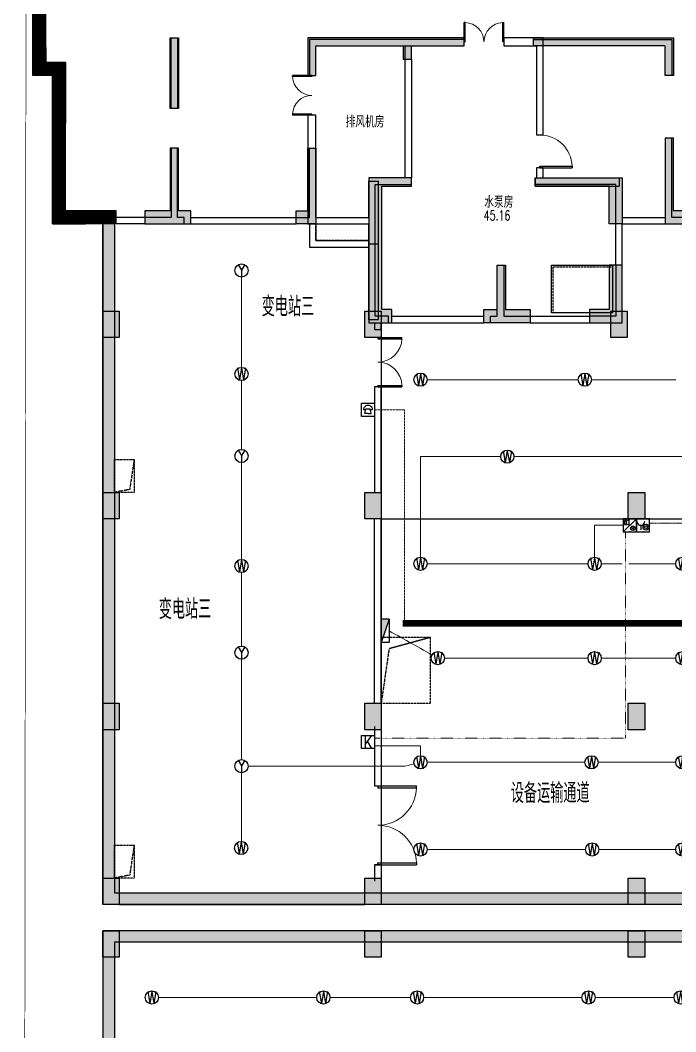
# Model space of a CAD drawing. Extents: x -1348811 to 123514, y -640545 to 749356.
# Drawn here: x -596776 to -576874, y -132124 to -101436 of the extents above; entities that cross this region are included whole.
import ezdxf
from ezdxf.enums import TextEntityAlignment as Align

# ---------------------------------------------------------------- set-up
doc = ezdxf.new("R2010")
doc.units = 0
doc.header["$LTSCALE"] = 10
doc.header["$MEASUREMENT"] = 0
for name, pattern in [('8.17_for siteplandwg$0$DASH', [0.35, 0.25, -0.1]), ('ACAD_ISO11W100', [33.5, 12, -3, 12, -3, 0.5, -3]), ('DASH', [0.35, 0.25, -0.1]), ('DASHDOT', [25.4, 12.7, -6.35, 0, -6.35]), ('DASHED', [0.75, 0.5, -0.25]), ('常规', [20, 10, 0, 10])]:
    doc.linetypes.add(name, pattern=pattern)
doc.layers.get('0').update_dxf_attribs({"linetype": 'CONTINUOUS'})
for name, color, linetype in [('A-STAIRS', 9, 'CONTINUOUS'), ('COLU', 1, 'CONTINUOUS'), ('COLU_HATCH', 252, 'CONTINUOUS'), ('dxsqt', 1, 'CONTINUOUS'), ('jlq', 1, 'CONTINUOUS'), ('JPS-J-0', 6, 'CONTINUOUS'), ('JPS-XHS', 7, 'CONTINUOUS'), ('jq-h', 252, 'CONTINUOUS'), ('OUTLINE', 93, 'DASH'), ('PUB_HATCH', 9, 'CONTINUOUS'), ('RD-equip', 3, 'CONTINUOUS'), ('STAIR', 9, 'CONTINUOUS'), ('TEXT', 7, 'CONTINUOUS'), ('wall', 8, 'CONTINUOUS'), ('WINDOW', 4, 'CONTINUOUS'), ('wj', 1, 'CONTINUOUS'), ('大空间线缆层', 1, 'CONTINUOUS'), ('控制线', 5, 'CONTINUOUS')]:
    doc.layers.add(name, color=color, linetype=linetype)
doc.layers.add('RD-Line', color=2, linetype='常规', lineweight=0)
doc.styles.add('_TCH_SPACE', font='SIMPLEX', dxfattribs={"bigfont": 'GBCBIG'})
doc.styles.add('FS1', font='txt4.shx', dxfattribs={"width": 0.8, "bigfont": 'fstxt.shx'})
doc.styles.add('FS2', font='tjromans.shx', dxfattribs={"width": 0.8, "bigfont": 'tjhztxt.shx'})
doc.styles.get("Standard").update_dxf_attribs({"font": 'GBENOR', "bigfont": 'GBCBIG'})
doc.styles.add('TEXT', font='tjromans.shx', dxfattribs={"width": 0.8, "height": 400, "bigfont": 'tjhztxt.shx'})

# ---------------------------------------------------------------- blocks, each defined once
blk = doc.blocks.new('$DorLib2D$00000002')
for p, q in [((-0.5, 0), (-0.5, 0.4875)), ((-0.475, 0.4875), (-0.5, 0.4875)), ((-0.475, 0), (-0.475, 0.4875)), ((0.475, 0), (0.475, 0.4875)), ((0.475, 0.4875), (0.5, 0.4875)), ((0.5, 0), (0.5, 0.4875)), ((-0.5, 0), (-0.475, 0)), ((0.5, 0), (0.475, 0))]:
    blk.add_line(p, q)
at = {"lineweight": 13}
for centre, start, end in [((-0.4875, 0), 0, 88.53072), ((0.4875, 0), 91.46928, 180)]:
    blk.add_arc(centre, 0.4875, start, end, dxfattribs=at)
blk = doc.blocks.new('JG301')
at = {"layer": 'jq-h'}
for points in [[(-13400, -11100), (-13200, -11100), (-13200, -8950), (-13400, -8950)], [(-4500, -9000), (-9200, -9000), (-9200, -10100), (-9000, -10100), (-9000, -9200), (-6300, -9200), (-6300, -9600), (-6100, -9600), (-6100, -9200), (-4500, -9200)], [(1800, -9000), (-2400, -9000), (-2400, -9200), (1600, -9200), (1600, -10100), (1800, -10100)], [(-16800, -10100), (-16800, -9900), (-17400, -9900), (-17400, -9250), (-17600, -9250), (-17600, -10100), (-17000, -10100), (-17000, -11550), (-16800, -11550)], [(1800, -12000), (1600, -12000), (1600, -14600), (2200, -14600), (2200, -14400), (1800, -14400)], [(-14200, -14600), (-13000, -14600), (-13000, -14400), (-13200, -14400), (-13200, -12300), (-13400, -12300), (-13400, -14400), (-14200, -14400)], [(-9000, -12300), (-9200, -12300), (-9200, -14400), (-9600, -14400), (-9600, -14600), (-9000, -14600)], [(-17000, -14600), (-16000, -14600), (-16000, -14400), (-16800, -14400), (-16800, -12950), (-17000, -12950)], [(-7200, -13400), (-6100, -13400), (-6100, -13200), (-7400, -13200), (-7400, -17600), (-6800, -17600), (-6800, -17400), (-7200, -17400)], [(100, -14600), (300, -14600), (300, -13200), (-2350, -13200), (-2350, -13400), (100, -13400)], [(-3700, -17600), (-2500, -17600), (-2500, -17400), (-3300, -17400), (-3300, -15850), (-3500, -15850), (-3500, -17400), (-3700, -17400)], [(300, -15850), (100, -15850), (100, -17400), (-700, -17400), (-700, -17600), (300, -17600)]]:
    blk.add_hatch(color=256, dxfattribs=at).paths.add_polyline_path(points)
at = {"layer": 'wj'}
for points in [[(-13200, -8950), (-13200, -11100), (-13400, -11100), (-13400, -8950)], [(1600, -10100), (1600, -9200), (-2400, -9200), (-2400, -9000), (1800, -9000), (1800, -10100)], [(-9600, -14400), (-9200, -14400), (-9200, -12300), (-9000, -12300), (-9000, -14600), (-9600, -14600)]]:
    blk.add_lwpolyline(points, close=True, dxfattribs=at)
for points in [[(-9200, -9000), (-9200, -10100), (-9000, -10100), (-9000, -9200), (-6300, -9200), (-6300, -9600), (-6100, -9600), (-6100, -9200), (-4500, -9200), (-4500, -9000), (-9200, -9000)], [(-17400, -9250), (-17400, -9900), (-16800, -9900), (-16800, -10100), (-16800, -10100), (-16800, -11550), (-17000, -11550), (-17000, -10100), (-17600, -10100), (-17600, -9250), (-17400, -9250)], [(1600, -14600), (2200, -14600), (2200, -14400), (1800, -14400), (1800, -12000), (1600, -12000), (1600, -14600)], [(-14200, -14400), (-14200, -14600), (-13000, -14600), (-13000, -14400), (-13200, -14400), (-13200, -12300), (-13400, -12300), (-13400, -14400), (-14200, -14400)], [(-16800, -14400), (-16800, -12950), (-17000, -12950), (-17000, -14600), (-16000, -14600), (-16000, -14400), (-16800, -14400)], [(-7400, -17600), (-6800, -17600), (-6800, -17400), (-7200, -17400), (-7200, -13400), (-6100, -13400), (-6100, -13200), (-7400, -13200), (-7400, -17600)], [(300, -14600), (100, -14600), (100, -13400), (-2350, -13400), (-2350, -13200), (300, -13200), (300, -14600)], [(-3700, -17400), (-3500, -17400), (-3500, -15850), (-3300, -15850), (-3300, -17400), (-2500, -17400), (-2500, -17600), (-3700, -17600), (-3700, -17400)], [(-700, -17400), (-700, -17600), (300, -17600), (300, -15850), (100, -15850), (100, -17400), (-700, -17400)]]:
    blk.add_lwpolyline(points, dxfattribs=at)
blk = doc.blocks.new('zw')
at = {"layer": 'COLU_HATCH'}
for points in [[(0, -71700), (500, -71700), (500, -72500), (0, -72500)], [(7950, -71700), (8450, -71700), (8450, -72500), (7950, -72500)], [(15420, -71700), (15920, -71700), (15920, -72500), (15420, -72500)], [(0, -77200), (500, -77200), (500, -78000), (0, -78000)], [(7950, -77200), (8450, -77200), (8450, -78000), (7950, -78000)], [(15950, -77200), (16450, -77200), (16450, -78000), (15950, -78000)], [(0, -83600), (500, -83600), (500, -84400), (0, -84400)], [(7950, -83600), (8450, -83600), (8450, -84400), (7950, -84400)], [(15950, -83600), (16450, -83600), (16450, -84400), (15950, -84400)], [(0, -88900), (500, -88900), (500, -89700), (0, -89700)], [(7950, -88900), (8450, -88900), (8450, -89700), (7950, -89700)], [(15950, -88900), (16450, -88900), (16450, -89700), (15950, -89700)], [(0, -90500), (500, -90500), (500, -91300), (0, -91300)], [(7950, -90500), (8450, -90500), (8450, -91300), (7950, -91300)], [(15950, -90500), (16450, -90500), (16450, -91300), (15950, -91300)]]:
    blk.add_hatch(color=256, dxfattribs=at).paths.add_polyline_path(points)
at = {"layer": 'COLU'}
for points in [[(0, -71700), (500, -71700), (500, -72500), (0, -72500)], [(7950, -71700), (8450, -71700), (8450, -72500), (7950, -72500)], [(15420, -71700), (15920, -71700), (15920, -72500), (15420, -72500)], [(0, -77200), (500, -77200), (500, -78000), (0, -78000)], [(7950, -77200), (8450, -77200), (8450, -78000), (7950, -78000)], [(15950, -77200), (16450, -77200), (16450, -78000), (15950, -78000)], [(0, -83600), (500, -83600), (500, -84400), (0, -84400)], [(7950, -83600), (8450, -83600), (8450, -84400), (7950, -84400)], [(15950, -83600), (16450, -83600), (16450, -84400), (15950, -84400)], [(0, -88900), (500, -88900), (500, -89700), (0, -89700)], [(7950, -88900), (8450, -88900), (8450, -89700), (7950, -89700)], [(15950, -88900), (16450, -88900), (16450, -89700), (15950, -89700)], [(0, -90500), (500, -90500), (500, -91300), (0, -91300)], [(7950, -90500), (8450, -90500), (8450, -91300), (7950, -91300)], [(15950, -90500), (16450, -90500), (16450, -91300), (15950, -91300)]]:
    blk.add_lwpolyline(points, close=True, dxfattribs=at)
blk = doc.blocks.new('jlqq')
at = {"layer": 'PUB_HATCH'}
for points in [[(1505, -76271), (1155, -76271), (1155, -96915), (65105, -96915), (65105, -96565), (1505, -96565)], [(65105, -97715), (1155, -97715), (1155, -103515), (1155, -140248), (1505, -140248), (1505, -98065), (65105, -98065)]]:
    blk.add_hatch(color=256, dxfattribs=at).paths.add_polyline_path(points)
at = {"layer": 'jlq'}
for p, q in [((1155, -76271), (1155, -96915)), ((1505, -76271), (1155, -76271)), ((1505, -76271), (1505, -96565)), ((1505, -96565), (65105, -96565)), ((65105, -96915), (1155, -96915)), ((1155, -97715), (1155, -103515)), ((65105, -97715), (1155, -97715)), ((65105, -98065), (1505, -98065)), ((1505, -98065), (1505, -140248))]:
    blk.add_line(p, q, dxfattribs=at)
blk = doc.blocks.new('WG')
at = {"layer": 'RD-equip'}
blk.add_circle((0, 0), 200, dxfattribs=at)
at = {"layer": 'RD-equip', "color": 4, "style": 'FS1', "width": 0.8}
blk.add_attdef('消防', text='', height=360, dxfattribs=at).set_placement((0, 0), align=Align.MIDDLE)
blk = doc.blocks.new('WWWW')
at = {"layer": 'RD-equip'}
blk.add_blockref('WG', (0, 0), dxfattribs=at).add_auto_attribs({'消防': 'W'})
blk = doc.blocks.new('yy')
at = {"layer": 'RD-equip'}
blk.add_circle((0, 0), 200, dxfattribs=at)
at = {"layer": 'RD-equip', "color": 4, "style": 'FS1', "width": 0.8}
blk.add_attdef('Y', text='', height=360, dxfattribs=at).set_placement((0, 0), align=Align.MIDDLE)
blk = doc.blocks.new('YYYY')
at = {"layer": 'RD-equip'}
blk.add_blockref('yy', (0, 0), dxfattribs=at).add_auto_attribs({'Y': 'Y'})
blk = doc.blocks.new('$equip$00001636')
for p, q in [((0.5, 0), (-0.5, 0)), ((0.5, 0), (-0.5, -1)), ((-0.5, 0), (-0.5, -1)), ((0.5, -1), (0.5, 0)), ((-0.417, -0.135, 0), (-0.417, -0.435, 0)), ((-0.269, -0.135, 0), (-0.417, -0.135, 0)), ((-0.417, -0.435, 0), (-0.269, -0.435, 0)), ((-0.269, -0.185, 0), (-0.069, -0.085, 0)), ((-0.269, -0.435, 0), (-0.269, -0.135, 0)), ((-0.069, -0.485, 0), (-0.269, -0.385, 0)), ((-0.069, -0.085, 0), (-0.069, -0.485, 0)), ((0.105, -0.602), (0.344, -0.841)), ((0.105, -0.841), (0.344, -0.602)), ((-0.5, -1), (0.5, -1))]:
    blk.add_line(p, q)
blk.add_circle((0.225, -0.722), 0.169)
for p in [(0, 0), (-0.5, -0.5), (0.5, -0.5), (0, -1)]:
    blk.add_point(p)
at = {"flags": 9}
blk.add_attdef('A', (0, 0), '', height=0.00002, dxfattribs=at)
blk.add_attdef('B', text='', height=0.4, dxfattribs=at).set_placement((0.884, -0.7), align=Align.MIDDLE_CENTER)
blk = doc.blocks.new('$equip$00001630')
for p, q in [((-0.5, 0), (-0.5, -1)), ((0.5, 0), (-0.5, 0)), ((0.5, -1), (0.5, 0)), ((-0.169, -0.5), (-0.169, -0.85)), ((-0.5, -1), (0.5, -1))]:
    blk.add_line(p, q)
for radius in [0.226, 0.113]:
    blk.add_circle((0.227, -0.64), radius)
blk.add_arc((-0.169, -0.2), 0.3, 180, 0)
for p in [(0, 0), (-0.5, -0.5), (0.5, -0.5), (0, -1)]:
    blk.add_point(p)
at = {"flags": 9}
blk.add_attdef('A', (0, 0), '', height=0.00002, dxfattribs=at)
blk.add_attdef('B', text='', height=0.4, dxfattribs=at).set_placement((0.884, -0.7), align=Align.MIDDLE_CENTER)
blk = doc.blocks.new('daadfadada')
at = {"layer": 'RD-equip'}
blk.add_lwpolyline([(-300, 600), (300, 600), (300, 0), (-300, 0)], close=True, dxfattribs=at)
at = {"layer": 'RD-equip', "color": 4, "style": 'FS1', "width": 0.8}
blk.add_attdef('M', text='', height=600, dxfattribs=at).set_placement((0, 300), align=Align.MIDDLE)
blk = doc.blocks.new('D-JG--1F')
at = {"layer": 'PUB_HATCH'}
h = blk.add_hatch(color=256, dxfattribs=at)
h.paths.add_polyline_path([(21450, -10000), (19050, -10000), (19050, -10400), (18800, -10400), (18800, -9750), (21450, -9750)])
h.paths.add_polyline_path([(30950, -400), (30950, 300), (28200, 300), (28200, -2700), (27300, -2700), (27300, -3100), (28350, -3100), (28350, -4150), (30700, -4150), (30700, -4675), (30950, -4675), (30950, -3425), (30700, -3425), (30700, -3950), (28600, -3950), (28600, -1800), (30700, -1800), (30700, -2325), (30950, -2325), (30950, -1600), (28600, -1600), (28600, -100), (30700, -100), (30700, -400)])
h.paths.add_polyline_path([(35600, -7600), (35600, -7400), (34450, -7400), (34450, -7600), (32900, -7600), (32900, -7400), (34250, -7400), (34250, -7200), (35600, -7200), (35600, -5650), (35850, -5650), (35850, -7350), (37600, -7350), (37600, -7600)])
h.paths.add_polyline_path([(24750, -3100), (25100, -3100), (25100, -2700), (23550, -2700), (23550, -3100), (24500, -3100), (24500, -5850), (24750, -5850)])
h.paths.add_polyline_path([(39100, -2700), (39100, -3100), (39450, -3100), (39450, -5850), (39700, -5850), (39700, -3100), (40650, -3100), (40650, -2700)])
h.paths.add_polyline_path([(37650, -8850), (37650, -10000), (37400, -10000), (37400, -9100), (34750, -9100), (34750, -9500), (34500, -9500), (34500, -9100), (32900, -9100), (32900, -8850)])
h.paths.add_polyline_path([(42750, -7350), (46000, -7350), (46000, -8250), (45600, -8250), (45600, -7600), (43000, -7600), (43000, -8000), (42750, -8000)])
h.paths.add_polyline_path([(19800, -14100), (19050, -14100), (19050, -12850), (18800, -12850), (18800, -14500), (19800, -14500)])
h.paths.add_polyline_path([(22625, -14100), (23000, -14100), (23000, -14500), (21600, -14500), (21600, -14100), (22375, -14100), (22375, -12200), (22625, -12200)])
h.paths.add_polyline_path([(26800, -14500), (26200, -14500), (26200, -14100), (26550, -14100), (26550, -11900), (26800, -11900)])
h.paths.add_polyline_path([(22625, -11000), (22375, -11000), (22375, -8850), (22625, -8850)])
h.paths.add_polyline_path([(29100, -17100), (29100, -17500), (28100, -17500), (28100, -15750), (28500, -15750), (28500, -17100)])
h.paths.add_polyline_path([(32300, -17100), (31900, -17100), (31900, -15750), (31650, -15750), (31650, -17100), (30900, -17100), (30900, -17500), (32300, -17500)])
h.paths.add_polyline_path([(35800, -17500), (35100, -17500), (35100, -17100), (35400, -17100), (35400, -13350), (34500, -13350), (34500, -13100), (35800, -13100)])
h.paths.add_polyline_path([(28100, -14500), (28500, -14500), (28500, -13350), (30750, -13350), (30750, -13100), (28100, -13100)])
h.paths.add_polyline_path([(26800, -10000), (26800, -9100), (30800, -9100), (30800, -8850), (26550, -8850), (26550, -10000)])
h.paths.add_polyline_path([(28350, -5650), (28350, -7350), (26600, -7350), (26600, -7600), (28600, -7600), (28600, -6500), (30950, -6500), (30950, -6500), (30950, -5775), (30700, -5775), (30700, -6300), (28600, -6300), (28600, -5650)])
h.paths.add_polyline_path([(33100, -1500), (32850, -1500), (32850, -6400), (33100, -6400)])
h.paths.add_polyline_path([(35600, -400), (35600, -4300), (35850, -4300), (35850, -3100), (36900, -3100), (36900, -2700), (36000, -2700), (36000, 0), (35000, 0), (35000, -400)])
h.paths.add_polyline_path([(38000, -14100), (37650, -14100), (37650, -12200), (37400, -12200), (37400, -14500), (38000, -14500)])
h.paths.add_polyline_path([(41575, -8850), (41575, -11000), (41825, -11000), (41825, -8850)])
h.paths.add_polyline_path([(42600, -14100), (42600, -14500), (41200, -14500), (41200, -14100), (41575, -14100), (41575, -12200), (41825, -12200), (41825, -14100)])
h.paths.add_polyline_path([(45000, -14100), (45000, -12850), (45400, -12850), (45400, -14500), (44400, -14500), (44400, -14100)])
h.paths.add_polyline_path([(45600, -9150), (45600, -9600), (45000, -9600), (45000, -10000), (45000, -10000), (45000, -11450), (45400, -11450), (45400, -10000), (46000, -10000), (46000, -9150)])
h.paths.add_polyline_path([(45600, -3900), (45600, -5500), (46000, -5500), (46000, -3500), (44900, -3500), (44900, -3900)])
h.paths.add_polyline_path([(34250, -1700), (34250, -5860), (34450, -5860), (34450, -1700)])
h.paths.add_polyline_path([(34250, -1700), (34250, -5860), (34450, -5860), (34450, -1700)])
h.paths.add_polyline_path([(14550, -7350), (21450, -7350), (21450, -8000), (21200, -8000), (21200, -7600), (18125, -7600), (18125, -10000), (17875, -10000), (17875, -7600), (14800, -7600), (14800, -8000), (14550, -8000)])
h.paths.add_polyline_path([(14550, -10000), (16950, -10000), (16950, -10400), (17200, -10400), (17200, -9750), (14550, -9750)])
h.paths.add_polyline_path([(5050, -400), (5050, 300), (7800, 300), (7800, -2700), (8700, -2700), (8700, -3100), (7650, -3100), (7650, -4150), (5300, -4150), (5300, -4675), (5050, -4675), (5050, -3425), (5300, -3425), (5300, -3950), (7400, -3950), (7400, -1800), (5300, -1800), (5300, -2325), (5050, -2325), (5050, -1600), (7400, -1600), (7400, -100), (5300, -100), (5300, -400)])
h.paths.add_polyline_path([(400, -7600), (400, -7400), (1550, -7400), (1550, -7600), (3100, -7600), (3100, -7400), (1750, -7400), (1750, -7200), (400, -7200), (400, -5650), (150, -5650), (150, -7350), (-1600, -7350), (-1600, -7600)])
h.paths.add_polyline_path([(11250, -3100), (10900, -3100), (10900, -2700), (12450, -2700), (12450, -3100), (11500, -3100), (11500, -5850), (11250, -5850)])
h.paths.add_polyline_path([(-3100, -2700), (-3100, -3100), (-3450, -3100), (-3450, -5850), (-3700, -5850), (-3700, -3100), (-4650, -3100), (-4650, -2700)])
h.paths.add_polyline_path([(-1650, -8850), (-1650, -10000), (-1400, -10000), (-1400, -9100), (1250, -9100), (1250, -9500), (1500, -9500), (1500, -9100), (3100, -9100), (3100, -8850)])
h.paths.add_polyline_path([(-6750, -7350), (-10000, -7350), (-10000, -8250), (-9600, -8250), (-9600, -7600), (-7000, -7600), (-7000, -8000), (-6750, -8000)])
h.paths.add_polyline_path([(16200, -14100), (16950, -14100), (16950, -12850), (17200, -12850), (17200, -14500), (16200, -14500)])
h.paths.add_polyline_path([(13375, -14100), (13000, -14100), (13000, -14500), (14400, -14500), (14400, -14100), (13625, -14100), (13625, -12200), (13375, -12200)])
h.paths.add_polyline_path([(9200, -14500), (9800, -14500), (9800, -14100), (9450, -14100), (9450, -11900), (9200, -11900)])
h.paths.add_polyline_path([(13375, -11000), (13625, -11000), (13625, -8850), (13375, -8850)])
h.paths.add_polyline_path([(6900, -17100), (6900, -17500), (7900, -17500), (7900, -15750), (7500, -15750), (7500, -17100)])
h.paths.add_polyline_path([(3700, -17100), (4100, -17100), (4100, -15750), (4350, -15750), (4350, -17100), (5100, -17100), (5100, -17500), (3700, -17500)])
h.paths.add_polyline_path([(200, -17500), (900, -17500), (900, -17100), (600, -17100), (600, -13350), (1500, -13350), (1500, -13100), (200, -13100)])
h.paths.add_polyline_path([(7900, -14500), (7500, -14500), (7500, -13350), (5250, -13350), (5250, -13100), (7900, -13100)])
h.paths.add_polyline_path([(9200, -10000), (9200, -9100), (5200, -9100), (5200, -8850), (9450, -8850), (9450, -10000)])
h.paths.add_polyline_path([(7650, -5650), (7650, -7350), (9400, -7350), (9400, -7600), (7400, -7600), (7400, -6500), (5050, -6500), (5050, -6500), (5050, -5775), (5300, -5775), (5300, -6300), (7400, -6300), (7400, -5650)])
h.paths.add_polyline_path([(2900, -1500), (3150, -1500), (3150, -6400), (2900, -6400)])
h.paths.add_polyline_path([(400, -400), (400, -4300), (150, -4300), (150, -3100), (-900, -3100), (-900, -2700), (0, -2700), (0, 0), (1000, 0), (1000, -400)])
h.paths.add_polyline_path([(-2000, -14100), (-1650, -14100), (-1650, -12200), (-1400, -12200), (-1400, -14500), (-2000, -14500)])
h.paths.add_polyline_path([(-5575, -8850), (-5575, -11000), (-5825, -11000), (-5825, -8850)])
h.paths.add_polyline_path([(-6600, -14100), (-6600, -14500), (-5200, -14500), (-5200, -14100), (-5575, -14100), (-5575, -12200), (-5825, -12200), (-5825, -14100)])
h.paths.add_polyline_path([(-9000, -14100), (-9000, -12850), (-9400, -12850), (-9400, -14500), (-8400, -14500), (-8400, -14100)])
h.paths.add_polyline_path([(-9600, -9150), (-9600, -9600), (-9000, -9600), (-9000, -10000), (-9000, -10000), (-9000, -11450), (-9400, -11450), (-9400, -10000), (-10000, -10000), (-10000, -9150)])
h.paths.add_polyline_path([(-9600, -3900), (-9600, -5500), (-10000, -5500), (-10000, -3500), (-8900, -3500), (-8900, -3900)])
h.paths.add_polyline_path([(1750, -1700), (1750, -5860), (1550, -5860), (1550, -1700)])
h.paths.add_polyline_path([(1750, -1700), (1750, -5860), (1550, -5860), (1550, -1700)])
edge = h.paths.add_edge_path(flags=17)
edge.add_line((17875, -5500), (18125, -5500))
edge.add_line((18125, -5500), (18125, -3900))
edge.add_line((18125, -3900), (19300, -3900))
edge.add_line((19300, -3900), (19300, -3500))
edge.add_line((19300, -3500), (16700, -3500))
edge.add_line((16700, -3500), (16700, -3900))
edge.add_line((16700, -3900), (17875, -3900))
edge.add_line((17875, -3900), (17875, -5500))
edge.add_line((17875, -5500), (18125, -5500))
h.paths.add_polyline_path([(17875, -5500), (18125, -5500), (18125, -3900), (19300, -3900), (19300, -3500), (16700, -3500), (16700, -3900), (17875, -3900)], flags=17)
edge = h.paths.add_edge_path()
edge.add_line((21600, -3100), (22350, -3100))
edge.add_line((22350, -3100), (22350, -2700))
edge.add_line((22350, -2700), (21200, -2700))
edge.add_line((21200, -2700), (21200, -3500))
edge.add_line((21200, -3500), (20900, -3500))
edge.add_line((20900, -3500), (20900, -3900))
edge.add_line((20900, -3900), (21200, -3900))
edge.add_line((21200, -3900), (21200, -5150))
edge.add_line((21200, -5150), (21450, -5150))
edge.add_line((21450, -5150), (21450, -3900))
edge.add_line((21450, -3900), (21600, -3900))
edge.add_line((21600, -3900), (21600, -3100))
edge.add_line((42600, -3100), (41850, -3100))
edge.add_line((41850, -3100), (41850, -2700))
edge.add_line((41850, -2700), (43000, -2700))
edge.add_line((43000, -2700), (43000, -3500))
edge.add_line((43000, -3500), (43300, -3500))
edge.add_line((43300, -3500), (43300, -3900))
edge.add_line((43300, -3900), (43000, -3900))
edge.add_line((43000, -3900), (43000, -5150))
edge.add_line((43000, -5150), (42750, -5150))
edge.add_line((42750, -5150), (42750, -3900))
edge.add_line((42750, -3900), (42600, -3900))
edge.add_line((42600, -3900), (42600, -3100))
edge.add_line((14400, -3100), (13650, -3100))
edge.add_line((13650, -3100), (13650, -2700))
edge.add_line((13650, -2700), (14800, -2700))
edge.add_line((14800, -2700), (14800, -3500))
edge.add_line((14800, -3500), (15100, -3500))
edge.add_line((15100, -3500), (15100, -3900))
edge.add_line((15100, -3900), (14800, -3900))
edge.add_line((14800, -3900), (14800, -5150))
edge.add_line((14800, -5150), (14550, -5150))
edge.add_line((14550, -5150), (14550, -3900))
edge.add_line((14550, -3900), (14400, -3900))
edge.add_line((14400, -3900), (14400, -3100))
edge.add_line((-6600, -3100), (-5850, -3100))
edge.add_line((-5850, -3100), (-5850, -2700))
edge.add_line((-5850, -2700), (-7000, -2700))
edge.add_line((-7000, -2700), (-7000, -3500))
edge.add_line((-7000, -3500), (-7300, -3500))
edge.add_line((-7300, -3500), (-7300, -3900))
edge.add_line((-7300, -3900), (-7000, -3900))
edge.add_line((-7000, -3900), (-7000, -5150))
edge.add_line((-7000, -5150), (-6750, -5150))
edge.add_line((-6750, -5150), (-6750, -3900))
edge.add_line((-6750, -3900), (-6600, -3900))
edge.add_line((-6600, -3900), (-6600, -3100))
at = {"layer": 'dxsqt'}
for points in [[(-5575, -8850), (-5575, -11000), (-5825, -11000), (-5825, -8850)], [(9200, -10000), (9200, -9100), (5200, -9100), (5200, -8850), (9450, -8850), (9450, -10000)], [(-2000, -14100), (-1650, -14100), (-1650, -12200), (-1400, -12200), (-1400, -14500), (-2000, -14500)]]:
    blk.add_lwpolyline(points, close=True, dxfattribs=at)
for points in [[(-1650, -8850), (-1650, -10000), (-1400, -10000), (-1400, -9100), (1250, -9100), (1250, -9500), (1500, -9500), (1500, -9100), (3100, -9100), (3100, -8850), (-1650, -8850)], [(-9600, -9150), (-9600, -9600), (-9000, -9600), (-9000, -10000), (-9000, -10000), (-9000, -11450), (-9400, -11450), (-9400, -10000), (-10000, -10000), (-10000, -9150), (-9600, -9150)], [(9200, -14500), (9800, -14500), (9800, -14100), (9450, -14100), (9450, -11900), (9200, -11900), (9200, -14500)], [(-6600, -14100), (-6600, -14500), (-5200, -14500), (-5200, -14100), (-5575, -14100), (-5575, -12200), (-5825, -12200), (-5825, -14100), (-6600, -14100)], [(-9000, -14100), (-9000, -12850), (-9400, -12850), (-9400, -14500), (-8400, -14500), (-8400, -14100), (-9000, -14100)], [(200, -17500), (900, -17500), (900, -17100), (600, -17100), (600, -13350), (1500, -13350), (1500, -13100), (200, -13100), (200, -17500)], [(7900, -14500), (7500, -14500), (7500, -13350), (5250, -13350), (5250, -13100), (7900, -13100), (7900, -14500)], [(3700, -17100), (4100, -17100), (4100, -15750), (4350, -15750), (4350, -17100), (5100, -17100), (5100, -17500), (3700, -17500), (3700, -17100)], [(6900, -17100), (6900, -17500), (7900, -17500), (7900, -15750), (7500, -15750), (7500, -17100), (6900, -17100)]]:
    blk.add_lwpolyline(points, dxfattribs=at)
blk = doc.blocks.new('$DorLib2D$00000001')
for p, q in [((0.45, 0.975), (0.5, 0.975)), ((0.45, 0), (0.45, 0.975)), ((0.5, 0), (0.5, 0.975)), ((0.5, 0), (0.45, 0))]:
    blk.add_line(p, q)
at = {"lineweight": 13}
blk.add_arc((0.475, 0), 0.975, 91.4693, 180, dxfattribs=at)
blk = doc.blocks.new('DXHS')
at = {"layer": 'JPS-XHS'}
blk.add_hatch(color=256, dxfattribs=at).paths.add_polyline_path([(-350, 240), (-350, 0), (350, 0)])
at = {"layer": 'JPS-XHS', "linetype": 'Continuous'}
for p, q in [((-350, 240), (-350, 0)), ((-350, 240), (350, 240)), ((-350, 0), (350, 0)), ((350, 240), (350, 0))]:
    blk.add_line(p, q, dxfattribs=at)
at = {"layer": 'JPS-XHS'}
blk.add_line((-350, 240), (350, 0), dxfattribs=at)
blk = doc.blocks.new('adfarq2daasdfwqdf')
at = {"color": 4}
for p, q in [((-73, 0), (-139, 0)), ((-94, -112), (-67, 29)), ((-67, 29), (62, 29)), ((94, -112), (62, 29)), ((139, 0), (71, 0)), ((0, -112), (-94, -112)), ((0, -112), (94, -112))]:
    blk.add_line(p, q, dxfattribs=at)
blk.add_ellipse((0, 0), major_axis=(98.3, 98.3), ratio=1, start_param=5.497787, end_param=8.63938, dxfattribs=at)
at = {"layer": 'RD-equip'}
blk.add_lwpolyline([(-201, 200), (199, 200), (199, -200), (-201, -200)], close=True, dxfattribs=at)

msp = doc.modelspace()

# ---------------------------------------------------------------- linework, layer by layer
at = {"layer": 'A-STAIRS', "linetype": 'DASH'}
for points in [[(-593917.7, -115759.4), (-593917.7, -114759.4), (-593317.7, -114759.4), (-593317.7, -115759.4)], [(-585817.7, -122159.4), (-584317.7, -122159.4), (-584317.7, -120159.4), (-585817.7, -120159.4)], [(-593917.7, -127459.4), (-593917.7, -126459.4), (-593317.7, -126459.4), (-593317.7, -127459.4)]]:
    msp.add_lwpolyline(points, close=True, dxfattribs=at)
for points in [[(-593317.7, -114759.4), (-593453.6, -115671.6), (-593917.7, -115759.4)], [(-584317.7, -120159.4), (-585579, -120504.9), (-585817.7, -122159.4)], [(-593317.7, -126459.4), (-593453.6, -127371.6), (-593917.7, -127459.4)]]:
    msp.add_lwpolyline(points, dxfattribs=at)
at = {"layer": 'JPS-J-0'}
msp.add_lwpolyline([(-578797.6, -108865.8), (-578797.6, -110315.8), (-580647.6, -110315.8), (-580647.6, -108865.8)], close=True, dxfattribs=at)
at = {"layer": 'JPS-J-0', "linetype": 'DASH'}
msp.add_lwpolyline([(-578797.6, -108915.8), (-578797.6, -110315.8), (-580597.6, -110315.8), (-580597.6, -108915.8)], close=True, dxfattribs=at)
at = {"layer": 'OUTLINE'}
msp.add_lwpolyline([(-587797.6, -107615.8), (-586197.6, -107615.8), (-586197.6, -108115.8), (-587797.6, -108115.8)], close=True, dxfattribs=at)
at = {"layer": 'PUB_HATCH', "const_width": 400}
msp.add_lwpolyline([(-594067.6, -107615.8), (-594067.6, -107415.8), (-595597.6, -107415.8), (-595597.6, -102915.8), (-596197.6, -102915.8), (-596197.6, -96815.8), (-594067.6, -96815.8), (-594067.6, -96615.8)], dxfattribs=at)
at = {"layer": 'RD-Line'}
for p, q in [((-590059.8, -111966.5), (-590059.8, -109229.1)), ((-590059.8, -114454.5), (-590059.8, -112366.5)), ((-584424.1, -112341.7), (-579836.3, -112341.7)), ((-579436.3, -112341.7), (-576874.1, -112341.7)), ((-582188.8, -114676.4), (-584626.2, -114676.4)), ((-584626.2, -117725), (-584626.2, -114676.4)), ((-574238.8, -114676.4), (-581788.8, -114676.4)), ((-590059.8, -117794.1), (-590059.8, -114854.5)), ((-578467.6, -116759.4), (-579343.1, -116759.4)), ((-579343.1, -117725.1), (-579343.1, -116759.4)), ((-584424.1, -117925), (-579538.3, -117925)), ((-579138.3, -117925), (-578497.3, -117925)), ((-578297.3, -117925), (-576874.1, -117925)), ((-590059.8, -120421.7), (-590059.8, -118194.1)), ((-585577.7, -119959.4), (-584274.8, -120690.4)), ((-590059.8, -123867.7), (-590059.8, -120821.7)), ((-579538.3, -120788.2), (-583900.4, -120788.2)), ((-576874.1, -120788.2), (-579138.3, -120788.2)), ((-586017.7, -123446.4), (-584619.8, -123446.4)), ((-584619.8, -123749.8), (-584619.8, -123446.4)), ((-584424.1, -123949.7), (-579632.5, -123949.7)), ((-579232.5, -123949.7), (-576874.1, -123949.7)), ((-590062.4, -124267.6), (-590062.4, -126349.3)), ((-589859.8, -124067.7), (-585096.2, -124067.7)), ((-585096.2, -124067.7), (-584818.1, -123998.2)), ((-584424.1, -126595), (-579614, -126595)), ((-579214, -126595), (-576874.1, -126595)), ((-592578.1, -131084.8), (-587772.1, -131084.8)), ((-587372.1, -131084.8), (-584928.1, -131084.8)), ((-584528.1, -131084.8), (-579722.1, -131084.8)), ((-579322.1, -131084.8), (-576928.1, -131084.8))]:
    msp.add_line(p, q, dxfattribs=at)
at = {"layer": 'RD-Line', "linetype": '8.17_for siteplandwg$0$DASH'}
for p, q in [((-586017.7, -113258.1), (-585118.7, -113258.1)), ((-585108.7, -119733.3), (-585108.7, -113268.1))]:
    msp.add_line(p, q, dxfattribs=at)
at = {"layer": 'RD-Line', "color": 1, "linetype": 'ACAD_ISO11W100', "ltscale": 0.05}
msp.add_line((-554486.7, -116694.7), (-577667.7, -116694.7), dxfattribs=at)
at = {"layer": 'RD-Line', "color": 1, "linetype": 'DASHDOT', "ltscale": 0.04}
for p in [(-578397.3, -116959.4), (-586017.7, -123221.3)]:
    msp.add_line(p, (-578397.3, -123221.3), dxfattribs=at)
at = {"layer": 'RD-Line', "linetype": 'DASHED', "ltscale": 0.8, "const_width": 200}
msp.add_lwpolyline([(-527399, -119733.3), (-585166.4, -119733.3)], dxfattribs=at)
at = {"layer": 'RD-Line'}
msp.add_arc((-585118.7, -113268.1), 10, 0, 90, dxfattribs=at)
at = {"layer": 'STAIR'}
msp.add_line((-585817.7, -116559.4), (-511752, -116559.4), dxfattribs=at)
at = {"layer": 'wall'}
for p, q in [((-583297.6, -101965.8), (-588047.6, -101965.8)), ((-588047.6, -101965.8), (-588047.6, -103115.8)), ((-583297.6, -102215.8), (-583297.6, -101965.8)), ((-580897.6, -101965.8), (-582097.6, -101965.8)), ((-582097.6, -101965.8), (-582097.6, -102215.8)), ((-580897.6, -104915.8), (-580897.6, -101965.8)), ((-587797.6, -102215.8), (-583297.6, -102215.8)), ((-587797.6, -103115.8), (-587797.6, -102215.8)), ((-582097.6, -102215.8), (-581097.6, -102215.8)), ((-581097.6, -102215.8), (-581097.6, -104915.8)), ((-585097.6, -102615.8), (-585097.6, -106215.8)), ((-584897.6, -102615.8), (-584897.6, -106215.8)), ((-588047.6, -103115.8), (-587797.6, -103115.8)), ((-587797.6, -104315.8), (-588047.6, -104315.8)), ((-588047.6, -104315.8), (-588047.6, -107615.8)), ((-587797.6, -107415.8), (-587797.6, -104315.8)), ((-581097.6, -104915.8), (-580897.6, -104915.8)), ((-580897.6, -105915.8), (-581097.6, -105915.8)), ((-581097.6, -105915.8), (-581097.6, -106215.8)), ((-580897.6, -106215.8), (-580897.6, -105915.8)), ((-586197.6, -107415.8), (-586197.6, -106315.8)), ((-586197.6, -106315.8), (-585897.6, -106315.8)), ((-585897.6, -107515.8), (-585897.6, -106315.8)), ((-581147.6, -106215.8), (-581097.6, -106215.8)), ((-581147.6, -106215.8), (-581147.6, -106465.8)), ((-581147.6, -106465.8), (-580997.6, -106465.8)), ((-580997.6, -106465.8), (-578597.6, -106465.8)), ((-580897.6, -106215.8), (-578597.6, -106215.8)), ((-578597.6, -106215.8), (-578597.6, -106465.8)), ((-594267.6, -107615.8), (-594267.6, -107615.8)), ((-592997.6, -107415.8), (-593867.6, -107415.8)), ((-592997.6, -107615.8), (-593867.6, -107615.8)), ((-591597.6, -107415.8), (-588397.6, -107415.8)), ((-591597.6, -107615.8), (-588397.6, -107615.8)), ((-588047.6, -107615.8), (-586197.6, -107615.8)), ((-587797.6, -107415.8), (-586197.6, -107415.8)), ((-586197.6, -108215.8), (-586197.6, -107615.8)), ((-585897.6, -108215.8), (-585897.6, -107515.8)), ((-578697.6, -108865.8), (-578697.6, -107615.8)), ((-578497.6, -107415.8), (-577197.6, -107415.8)), ((-578497.6, -108865.8), (-578497.6, -107615.8)), ((-578497.6, -107615.8), (-577197.6, -107615.8)), ((-586197.6, -110515.8), (-586197.6, -108215.8)), ((-586197.6, -108215.8), (-585897.6, -108215.8)), ((-585897.6, -110515.8), (-585897.6, -108215.8)), ((-585497.6, -110415.8), (-582697.6, -110415.8)), ((-581297.6, -110415.8), (-579497.6, -110415.8)), ((-586197.6, -110515.8), (-585897.6, -110515.8)), ((-585497.6, -110615.8), (-582697.6, -110615.8)), ((-581297.6, -110615.8), (-579497.6, -110615.8))]:
    msp.add_line(p, q, dxfattribs=at)
at = {"layer": 'wall', "linetype": 'ByBlock'}
for p, q in [((-586017.7, -110615.8), (-586017.7, -110815.8)), ((-585817.7, -110815.8), (-585817.7, -110615.8)), ((-586017.7, -110815.8), (-585817.7, -110815.8)), ((-585817.7, -112559.4), (-586017.7, -112559.4)), ((-586017.7, -112559.4), (-586017.7, -115759.4)), ((-585817.7, -115759.4), (-585817.7, -112559.4)), ((-586017.7, -122159.4), (-586017.7, -116559.4)), ((-585817.7, -122159.4), (-585817.7, -116559.4)), ((-586017.7, -122859.4), (-586017.7, -124659.4)), ((-585817.7, -122859.4), (-585817.7, -124659.4)), ((-586017.7, -124659.4), (-585817.7, -124659.4)), ((-586017.7, -127059.4), (-585817.7, -127059.4)), ((-585817.7, -127059.4), (-586017.7, -127059.4)), ((-586017.7, -127059.4), (-586017.7, -127559.4)), ((-585817.7, -127059.4), (-585817.7, -127559.4)), ((-593767.7, -128259.4), (-586317.7, -128259.4))]:
    msp.add_line(p, q, dxfattribs=at)
at = {"layer": 'wall'}
for points in [[(-594267.6, -107615.8), (-594267.6, -107615.8), (-595797.6, -107615.8), (-595797.6, -103115.8), (-596397.6, -103115.8), (-596397.6, -96615.8), (-594267.6, -96615.8), (-594267.6, -96615.8)], [(-593867.6, -107615.8), (-593867.6, -107215.8), (-595397.6, -107215.8), (-595397.6, -102715.8), (-595997.6, -102715.8), (-595997.6, -97015.8), (-593867.6, -97015.8), (-593867.6, -96615.8)], [(-585817.7, -110615.8), (-585817.7, -128259.4), (-594267.7, -128259.4), (-594267.7, -107615.8)], [(-587997.6, -107615.8), (-587997.6, -108315.8), (-586197.6, -108315.8)], [(-587797.6, -107615.8), (-587797.6, -108115.8), (-586197.6, -108115.8)]]:
    msp.add_lwpolyline(points, dxfattribs=at)
at = {"layer": 'WINDOW', "linetype": 'ByBlock'}
for p, q in [((-585817.7, -111059.4), (-585817.7, -112559.4)), ((-585817.7, -124659.4), (-585817.7, -127059.4))]:
    msp.add_line(p, q, dxfattribs=at)
at = {"layer": '控制线', "color": 1, "linetype": 'DASHDOT', "ltscale": 0.1, "const_width": 20}
msp.add_lwpolyline([(-596505.6, -14825.6), (-490113.6, 21088.3), (-484038.8, 16611.3), (-484686, -239220.3), (-493861.2, -248362.2), (-596766.1, -248247.3)], close=True, dxfattribs=at)

# ---------------------------------------------------------------- block references
at = {"layer": 'COLU'}
msp.add_blockref('zw', (-594267.7, -38559.4), dxfattribs=at)
at = {"layer": 'jlq'}
msp.add_blockref('jlqq', (-595422.9, -31344.6), dxfattribs=at)
at = {"layer": 'JPS-XHS', "rotation": 270}
msp.add_blockref('DXHS', (-585817.7, -119959.4), dxfattribs=at)
at = {"layer": 'jq-h'}
msp.add_blockref('JG301', (-578797.6, -93015.8), dxfattribs=at)
at = {"layer": 'PUB_HATCH'}
msp.add_blockref('D-JG--1F', (-586397.6, -93115.8), dxfattribs=at)
at = {"layer": 'RD-equip'}
for name, p in [('YYYY', (-590059.8, -109029.1)), ('WWWW', (-590059.8, -112166.5)), ('WWWW', (-584624.1, -112341.7)), ('WWWW', (-579636.3, -112341.7)), ('YYYY', (-590059.8, -114654.5)), ('WWWW', (-581988.8, -114676.4)), ('WWWW', (-590059.8, -117994.1)), ('WWWW', (-584624.1, -117925)), ('WWWW', (-579338.3, -117925)), ('WWWW', (-576674.1, -117925)), ('YYYY', (-590059.8, -120621.7)), ('WWWW', (-584100.4, -120788.2)), ('WWWW', (-579338.3, -120788.2)), ('WWWW', (-576674.1, -120788.2)), ('YYYY', (-590059.8, -124067.7)), ('WWWW', (-584624.1, -123949.7)), ('WWWW', (-579432.5, -123949.7)), ('WWWW', (-576674.1, -123949.7)), ('WWWW', (-590069.9, -126549.2)), ('WWWW', (-584624.1, -126595)), ('WWWW', (-579414, -126595)), ('WWWW', (-576674.1, -126595)), ('WWWW', (-592778.1, -131084.8)), ('WWWW', (-587572.1, -131084.8)), ('WWWW', (-584728.1, -131084.8)), ('WWWW', (-579522.1, -131084.8)), ('WWWW', (-576728.1, -131084.8))]:
    msp.add_blockref(name, p, dxfattribs=at)
at = {"layer": 'RD-equip', "xscale": 399.9743999999482, "yscale": 399.9743999999482}
for name, p, zscale in [('$equip$00001636', (-578267.6, -116559.4), 399.9744), ('$equip$00001630', (-577867.7, -116559.4), 399.9744000000001)]:
    msp.add_blockref(name, p, dxfattribs=dict(at, zscale=zscale))
at = {"layer": 'RD-equip', "xscale": 0.6666700001806021, "yscale": 0.6666699999477714, "zscale": 0.66667}
msp.add_blockref('daadfadada', (-586217.7, -123534.1), dxfattribs=at).add_auto_attribs({'M': 'K'})
at = {"layer": 'WINDOW'}
for name, p, xscale, yscale, zscale, rotation in [('$DorLib2D$00000002', (-582697.6, -102090.8), -1200, 1200, -1200, 359.9999999999877), ('$DorLib2D$00000002', (-587922.6, -103715.8), -1200, 1200, -1200, 90), ('$DorLib2D$00000001', (-580997.6, -105415.8), -1000, -1000, -1000, 90)]:
    msp.add_blockref(name, p, dxfattribs=dict(at, xscale=xscale, yscale=yscale, zscale=zscale, rotation=rotation))
at = {"layer": 'WINDOW', "linetype": 'ByBlock'}
for p, xscale, yscale, zscale, rotation in [((-585917.7, -111809.4), 1499.999999999998, 1499.999999999998, 1500, 269.9999999999956), ((-585917.7, -125859.4), 2399.999999999998, 2399.999999999998, 2400, 269.9999999999889)]:
    msp.add_blockref('$DorLib2D$00000002', p, dxfattribs=dict(at, xscale=xscale, yscale=yscale, zscale=zscale, rotation=rotation))
at = {"layer": '大空间线缆层', "linetype": '常规', "xscale": 0.9999600000000483, "yscale": 0.9999599999611964, "zscale": 0.99996, "rotation": 0.03429375488022728}
msp.add_blockref('adfarq2daasdfwqdf', (-586216.7, -113258.2), dxfattribs=at)

# ---------------------------------------------------------------- texts
at = {"layer": 'TEXT'}
for s, height, style, width, p in [('排风机房', 350, 'TEXT', 0.8, (-586896.3, -104689)), ('水泵房', 350, 'TEXT', 0.8, (-582687.2, -107127.1)), ('45.16', 297.5, '_TCH_SPACE', 0.705882, (-582703.9, -107506.8))]:
    msp.add_text(s, height=height, dxfattribs=dict(at, style=style, width=width)).set_placement(p)
at = {"layer": 'TEXT', "style": 'FS2', "width": 0.7}
for s, rotation, p in [('变电站三', 359.83888, (-589447.3, -110418.3)), ('变电站三', 0.16112, (-592570.2, -119603)), ('设备运输通道', 0.16112, (-581882.7, -125184.9))]:
    msp.add_text(s, height=600, rotation=rotation, dxfattribs=at).set_placement(p)

doc.saveas('drawing.dxf')
